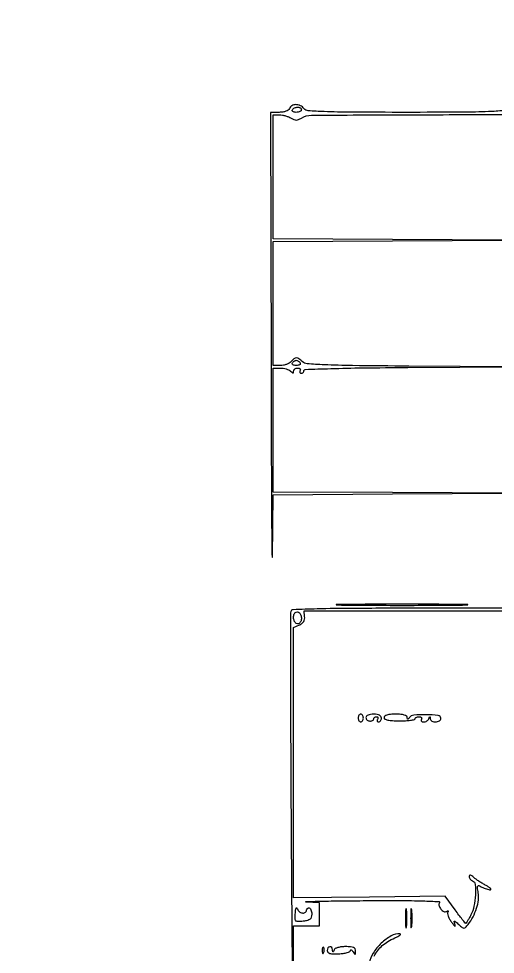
# Model space of a CAD drawing. Extents: x 23 to 255, y 40 to 184.
# Drawn here: x 167.8 to 183.42, y 70.64 to 101.29 of the extents above; entities that cross this region are included whole.
import ezdxf

# ---------------------------------------------------------------- set-up
doc = ezdxf.new("R2010")
doc.units = 0
doc.header["$MEASUREMENT"] = 0

msp = doc.modelspace()

# ---------------------------------------------------------------- linework, layer by layer
for points in [[(207.919475, 175.632891, 0.000007), (191.762556, 175.634099, 0.00002), (173.0434, 175.634494, 0.000013), (151.49745, 175.633531), (95.9364, 175.6296)], [(183.692947, 98.276028, -0.013052), (183.198707, 98.243349, -0.008899), (182.352413, 98.224622, -0.001082), (180.4941, 98.2206, -0.001152), (178.686364, 98.224764, -0.008338), (177.817005, 98.243268, -0.010473), (177.293696, 98.274127, -0.202249), (177.1524, 98.3475, 0.064298), (177.10022, 98.396077, 0.044351), (177.03058, 98.437123, 0.044492), (176.95514, 98.465091, 0.066622), (176.885586, 98.4744, 0.072137), (176.820208, 98.464918, 0.063864), (176.757225, 98.437123, 0.066858), (176.706052, 98.396022, 0.098869), (176.675394, 98.3475, -0.140603), (176.635817, 98.294982, -0.071188), (176.562671, 98.254688, -0.056009), (176.461942, 98.229025, -0.034405), (176.339649, 98.2206), (176.0526, 98.2206), (176.072174, 89.90865, 0.000324), (176.081361, 86.848957, 0.000836), (176.093115, 84.64073, 0.002523), (176.105077, 83.647377, 0.985653), (176.115976, 83.647406), (176.140204, 85.698112), (180.051452, 85.720972), (183.9627, 85.743832), (180.04995, 85.764116), (176.1372, 85.7844), (176.1372, 87.8148), (176.1372, 89.8452), (176.37408, 89.8452, -0.038105), (176.472218, 89.83771, -0.034792), (176.571198, 89.815378, -0.036597), (176.656869, 89.782679, -0.087124), (176.71248, 89.74368, 0.018208), (176.765048, 89.694807, 0.180052), (176.79285, 89.68446, 0.354955), (176.809244, 89.697776, 0.051663), (176.814, 89.74368, -0.129035), (176.824161, 89.782395, -0.100711), (176.852744, 89.815378, -0.088978), (176.895501, 89.837558, -0.075398), (176.945893, 89.8452, -0.066118), (176.992561, 89.839002, -0.138808), (177.023683, 89.820349, -0.191142), (177.034632, 89.792718, -0.139169), (177.0255, 89.7606, 0.082592), (177.012259, 89.728274, 0.161196), (177.014891, 89.700851, 0.182303), (177.032779, 89.682623, 0.108972), (177.062807, 89.676, 0.093332), (177.097007, 89.68244, 0.09642), (177.126082, 89.700851, 0.099167), (177.145542, 89.72832, 0.105053), (177.1524, 89.7606, -0.403972), (177.191384, 89.800977, -0.001085), (178.029875, 89.828592, -0.004492), (179.086379, 89.851594, -0.001717), (180.55755, 89.865351), (183.9627, 89.885503), (180.59283, 89.908628, -0.001156), (178.736718, 89.925657, -0.007781), (177.816343, 89.950558, -0.009366), (177.254183, 89.985085, -0.178181), (177.097037, 90.057677, 0.042238), (176.988091, 90.149623, 0.156049), (176.903339, 90.176485, 0.168915), (176.822885, 90.148267, 0.051564), (176.7294, 90.0567, -0.089397), (176.671582, 90.008025, -0.043142), (176.583509, 89.967077, -0.040938), (176.481571, 89.939178, -0.046361), (176.380641, 89.9298), (176.1372, 89.9298), (176.1372, 91.959355), (176.1372, 93.98891), (180.04995, 94.011771), (183.9627, 94.034632), (180.04995, 94.054916), (176.1372, 94.0752), (176.1372, 96.1056), (176.1372, 98.136), (176.349848, 98.136, -0.040646), (176.443532, 98.128372, -0.026631), (176.549396, 98.105171, -0.026787), (176.65079, 98.071282, -0.045563), (176.730548, 98.03105, 0.041423), (176.823052, 97.983425, 0.098479), (176.8986, 97.968399, 0.098479), (176.974148, 97.983425, 0.041423), (177.066652, 98.03105, -0.138837), (177.39602, 98.126595, -0.00086), (180.521948, 98.14131, -0.000537), (183.705744, 98.1474, -0.260157)], [(184.851, 81.9774), (180.799251, 81.9774, 0.001072), (178.733298, 81.972969, 0.005403), (177.5788, 81.95554, 0.002741), (176.792861, 81.930868, 0.324674), (176.717301, 81.87165, 0.070075), (176.705195, 81.784652, 0.000066), (176.708823, 79.759162, 0.000679), (176.71625, 77.496005, 0.000417), (176.730848, 74.8287, 0.000279), (176.749039, 72.178656, 0.000481), (176.767533, 69.972792, 0.000067), (176.785856, 68.040068, 0.931447)], [(176.814, 69.9219), (176.814, 71.5716), (177.237, 71.5716), (177.66, 71.5716), (177.66, 71.947879), (177.66, 72.324158), (177.21585, 72.355229, -0.944768), (177.21602, 72.368263, -0.005072), (177.618109, 72.381771, -0.002954), (178.302883, 72.393776, -0.0013), (179.208943, 72.40195, -0.002145), (180.314209, 72.404306, -0.007081), (181.042551, 72.392417, -0.003704), (181.568805, 72.372467, -0.572253), (181.59161, 72.329294, 0.215535), (181.57907, 72.232629, 0.10249), (181.640503, 72.120135, 0.108652), (181.738584, 72.045537, 0.251976), (181.828057, 72.050903, -0.036725), (181.859227, 72.067137, -0.265124), (181.875417, 72.065323, -0.338205), (181.879472, 72.051666, -0.047523), (181.865588, 72.023544, 0.190358), (181.857079, 71.976073, 0.039256), (181.880793, 71.89277, 0.036126), (181.925685, 71.794371, 0.027183), (181.98834, 71.693222, 0.012496), (182.054073, 71.603808, 0.07379), (182.09591, 71.56368, 0.574534), (182.111045, 71.570543, 0.106425), (182.106783, 71.609157, -0.007452), (182.07269, 71.716662, -0.484872), (182.082477, 71.730642, -0.197734), (182.107626, 71.721934, -0.00295), (182.226105, 71.615977, 0.015505), (182.339073, 71.519942, 0.174051), (182.393965, 71.501207, 0.203375), (182.443855, 71.523309, 0.022229), (182.527251, 71.62072, 0.043975), (182.690953, 71.872942, 0.04356), (182.808626, 72.15069, 0.046526), (182.869596, 72.422455, 0.078072), (182.863031, 72.655839, -0.00878), (182.834044, 72.82844, -0.176134), (182.844466, 72.879891, -0.364616), (182.880545, 72.891967, -0.028783), (182.979356, 72.846189, 0.0254), (183.052045, 72.811915, 0.022263), (183.131072, 72.783488, 0.022876), (183.204808, 72.764264, 0.060001), (183.259188, 72.759387, 0.398537), (183.274206, 72.77451, 0.209656), (183.263248, 72.801172, 0.052751), (183.207076, 72.84496, 0.017664), (183.1167, 72.896876, -0.013342), (183.008687, 72.957687, -0.010244), (182.893964, 73.029603, -0.010381), (182.78937, 73.101342, -0.024109), (182.71485, 73.1604, 0.02422), (182.649131, 73.21246, 0.107338), (182.604121, 73.231897, 0.283336), (182.577988, 73.222108, 0.166564), (182.5668, 73.189457, 0.095286), (182.574768, 73.148025, 0.066846), (182.598166, 73.106536, 0.064549), (182.632758, 73.071281, 0.075032), (182.673578, 73.048115, -0.285866), (182.762313, 72.930785, -0.034491), (182.769657, 72.592013, -0.038617), (182.72314, 72.220244, -0.069502), (182.62073, 71.93115, -0.006787), (182.564135, 71.825761, -0.010664), (182.512382, 71.736967, -0.004984), (182.466721, 71.663975, -0.255827), (182.45252, 71.6562, -0.2292), (182.436701, 71.663854, -0.001546), (182.340103, 71.786669, -0.005601), (182.230584, 71.930085, -0.0035), (182.105401, 72.10035), (181.783618, 72.5445), (179.298809, 72.51974), (176.814, 72.494981), (176.814, 76.920029), (176.814, 81.345078), (177.00435, 81.42976, 0.059642), (177.086494, 81.478746, 0.089706), (177.142283, 81.540463, 0.094074), (177.171253, 81.615496, 0.071871), (177.174547, 81.703621), (177.154395, 81.8928), (180.495097, 81.8928), (183.8358, 81.8928)], [(179.448073, 70.583112, -0.046111), (179.567225, 70.768353, -0.046435), (179.718057, 70.928145, -0.043845), (179.903968, 71.064781, -0.033637), (180.127792, 71.180999, 0.015094), (180.22897, 71.228861, 0.043898), (180.29445, 71.269894, 0.17681), (180.311023, 71.295565, 0.462069), (180.299549, 71.310899, 0.144216), (180.008969, 71.244767, 0.062439), (179.686584, 71.00726, 0.060794), (179.420151, 70.68424, 0.102198), (179.295281, 70.357031)]]:
    msp.add_lwpolyline(points, format="xyb")
for points in [[(177.0678, 98.3052, -0.195654), (177.054651, 98.272884, -0.086673), (177.016631, 98.245451, -0.066561), (176.960278, 98.226827, -0.0466), (176.893607, 98.2206, -0.047867), (176.830531, 98.226652, -0.104212), (176.785942, 98.245451, -0.181468), (176.766742, 98.273211, -0.202618), (176.7717, 98.3052, -0.08825), (176.800662, 98.337588, -0.053305), (176.844437, 98.364949, -0.051278), (176.895383, 98.383525, -0.061875), (176.945893, 98.3898, -0.067639), (176.992491, 98.383467, -0.08433), (177.03199, 98.364949, -0.09965), (177.058404, 98.337461, -0.142666)], [(177.0255, 90.0144, -0.210115), (177.029986, 89.982419, -0.178861), (177.009791, 89.954651, -0.100989), (176.963604, 89.935844, -0.046386), (176.8986, 89.9298, -0.046386), (176.833596, 89.935844, -0.100989), (176.787409, 89.954651, -0.178861), (176.767214, 89.982419, -0.210115), (176.7717, 90.0144, -0.057296), (176.797235, 90.046761, -0.050113), (176.830545, 90.074149, -0.052849), (176.866207, 90.092824, -0.094481), (176.8986, 90.099, -0.094481), (176.930993, 90.092824, -0.052849), (176.966655, 90.074149, -0.050113), (176.999965, 90.046761, -0.057296)], [(177.0678, 81.634007, -0.075715), (177.058245, 81.57127, -0.089148), (177.030523, 81.518036, -0.100726), (176.989295, 81.482449, -0.128528), (176.9409, 81.4698, -0.23786), (176.864464, 81.508343, -0.110313), (176.818225, 81.612731, -0.096656), (176.817655, 81.73879, -0.150422), (176.8681, 81.8341, -0.200942), (176.934434, 81.861274, -0.197139), (177.001026, 81.833347, -0.124017), (177.05084, 81.749798, -0.072845)], [(178.44255, 82.083231, 0.001998), (179.318709, 82.075621, 0.001172), (180.3672, 82.073163, 0.001172), (181.415691, 82.075621, 0.001998), (182.29185, 82.083231, 0.013022), (182.52062, 82.092094, 0.962008), (182.520402, 82.100469, 0.002643), (181.747557, 82.106184, 0.000527), (180.3672, 82.107639, 0.000527), (178.986843, 82.106184, 0.002643), (178.213998, 82.100469, 0.962008), (178.21378, 82.092094, 0.013022)], [(178.929, 78.3819, 0.064853), (178.935319, 78.333386, 0.082425), (178.953851, 78.292277, 0.098894), (178.981337, 78.264777, 0.148195), (179.0136, 78.255, 0.148195), (179.045863, 78.264777, 0.098894), (179.073349, 78.292277, 0.082425), (179.091881, 78.333386, 0.064853), (179.0982, 78.3819, 0.064853), (179.091881, 78.430414, 0.082425), (179.073349, 78.471523, 0.098894), (179.045863, 78.499023, 0.148195), (179.0136, 78.5088, 0.148195), (178.981337, 78.499023, 0.098894), (178.953851, 78.471523, 0.082425), (178.935319, 78.430414, 0.064853)], [(179.1828, 78.396, 0.111732), (179.192537, 78.352969, 0.100101), (179.220077, 78.316335, 0.094518), (179.261246, 78.291759, 0.087646), (179.3097, 78.2832, 0.053595), (179.358249, 78.288419, 0.073362), (179.399323, 78.303909, 0.093122), (179.426897, 78.326798, 0.17482), (179.4366, 78.3537, -0.126256), (179.443499, 78.380587, -0.100772), (179.462918, 78.403491, -0.089906), (179.491966, 78.418886, -0.077162), (179.526193, 78.4242, -0.108972), (179.556221, 78.417577, -0.182303), (179.574109, 78.399349, -0.161196), (179.576741, 78.371926, -0.082592), (179.5635, 78.3396, 0.082592), (179.550259, 78.307274, 0.161196), (179.552891, 78.279851, 0.182303), (179.570779, 78.261623, 0.108972), (179.600807, 78.255, 0.140337), (179.634972, 78.264782, 0.099915), (179.664082, 78.292277, 0.085131), (179.683687, 78.333397, 0.06887), (179.6904, 78.3819, 0.152103), (179.673303, 78.436802, 0.12651), (179.62695, 78.477075, 0.082504), (179.548448, 78.501274, 0.033607), (179.4366, 78.5088, 0.035494), (179.33187, 78.501356, 0.069187), (179.251538, 78.47825, 0.101224), (179.200929, 78.442122, 0.189483)], [(179.775, 78.400184, 0.275116), (179.804473, 78.350673, 0.071506), (179.895049, 78.317185, 0.040515), (180.047971, 78.297134, 0.012202), (180.2826, 78.291269, 0.012323), (180.477209, 78.295951, 0.020305), (180.641093, 78.310626, 0.015369), (180.768495, 78.331271, 0.359207), (180.7902, 78.357585, -0.18951), (180.8002, 78.383022, -0.088719), (180.828944, 78.404632, -0.068534), (180.871618, 78.419289, -0.048534), (180.922093, 78.4242, -0.066118), (180.968761, 78.418002, -0.138808), (180.999883, 78.399349, -0.191142), (181.010832, 78.371718, -0.139169), (181.0017, 78.3396, 0.129002), (180.991861, 78.30745, 0.189552), (181.001446, 78.279851, 0.14589), (181.030342, 78.261243, 0.070719), (181.074257, 78.255, 0.077109), (181.125172, 78.262899, 0.063907), (181.174962, 78.286064, 0.065439), (181.216144, 78.320317, 0.090943), (181.241771, 78.36075, -0.009076), (181.265482, 78.41657, -0.295955), (181.277244, 78.4242, -0.382689), (181.286358, 78.416027, -0.011437), (181.291121, 78.36075, 0.270605), (181.343118, 78.283363, 0.122074), (181.467118, 78.257235, 0.121639), (181.589258, 78.292008, 0.269061), (181.6362, 78.372927, 0.381553), (181.553431, 78.465601, 0.023665), (181.154485, 78.491754, 0.024923), (180.748212, 78.478872, 0.230722), (180.601145, 78.391705, -0.025159), (180.571561, 78.351346, -0.272691), (180.553371, 78.344592, -0.325114), (180.5411, 78.35737, -0.031077), (180.537695, 78.40305, 0.250085), (180.512733, 78.448487, 0.077213), (180.439183, 78.481703, 0.048342), (180.320758, 78.502454, 0.019216), (180.1557, 78.5088, 0.018699), (179.987517, 78.502508, 0.050827), (179.870281, 78.481616, 0.085483), (179.799389, 78.447504, 0.242538)], [(177.11715, 71.9946, 0.068857), (177.162958, 72.000938, 0.085122), (177.201794, 72.019451, 0.099913), (177.227761, 72.046939, 0.140362), (177.237, 72.0792, -0.099038), (177.243459, 72.111487, -0.097945), (177.261851, 72.138949, -0.097945), (177.289313, 72.157341, -0.099038), (177.3216, 72.1638, -0.219361), (177.353974, 72.148879, -0.077869), (177.381349, 72.104391, -0.059207), (177.400006, 72.038995, -0.03993), (177.4062, 71.961556, -0.062486), (177.393037, 71.856639, -0.156503), (177.352512, 71.792016, -0.118101), (177.273288, 71.752261, -0.028448), (177.127586, 71.726785, -0.018518), (176.964486, 71.713842, -0.161931), (176.895667, 71.733551, -0.22409), (176.864327, 71.787051, -0.038522), (176.862877, 71.907879, -0.007246), (176.877352, 72.089586, -0.08794), (176.895898, 72.156753, -0.559682), (176.92085, 72.159395, -0.068166), (176.954629, 72.10035, 0.087674), (176.979889, 72.059919, 0.065245), (177.019971, 72.025664, 0.064399), (177.068144, 72.002499, 0.080074)], [(180.478878, 71.8254, 0.005179), (180.48092, 71.628319, 0.025693), (180.488901, 71.5178, 0.707215), (180.500556, 71.51524, 0.108536), (180.512999, 71.55045, 0.019375), (180.523631, 71.675638, 0.011494), (180.527074, 71.8254, 0.011494), (180.523631, 71.975162, 0.019375), (180.512999, 72.10035, 0.108536), (180.500556, 72.13556, 0.707215), (180.488901, 72.133, 0.025693), (180.48092, 72.022481, 0.005179)], [(180.648078, 71.8254, 0.005179), (180.65012, 71.628319, 0.025693), (180.658101, 71.5178, 0.707215), (180.669756, 71.51524, 0.108536), (180.682199, 71.55045, 0.019375), (180.692831, 71.675638, 0.011494), (180.696274, 71.8254, 0.011494), (180.692831, 71.975162, 0.019375), (180.682199, 72.10035, 0.108536), (180.669756, 72.13556, 0.707215), (180.658101, 72.133, 0.025693), (180.65012, 72.022481, 0.005179)], [(177.751279, 70.76085, 0.018894), (177.756274, 70.697711, 0.168741), (177.76823, 70.673028, 0.470617), (177.783648, 70.674487, 0.054073), (177.802391, 70.709737, 0.051402), (177.815592, 70.756003, 0.05415), (177.818758, 70.803172, 0.060344), (177.812061, 70.844229, 0.126455), (177.795713, 70.871888, 0.296942), (177.777197, 70.875797, 0.208169), (177.761576, 70.860354, 0.077125), (177.752209, 70.819747, 0.028489)], [(177.9138, 70.76973, 0.19038), (177.936604, 70.71201, 0.135989), (177.996527, 70.675439, 0.064891), (178.107513, 70.658887, 0.015485), (178.2945, 70.66123, 0.021557), (178.440489, 70.673904, 0.03399), (178.56375, 70.698591, 0.037007), (178.653318, 70.730233, 0.293625), (178.676495, 70.765149, -0.179067), (178.684604, 70.786104, -0.334294), (178.701501, 70.789564, -0.109431), (178.728048, 70.768907, -0.029465), (178.7598, 70.7256, 0.011213), (178.807467, 70.655347, 0.309569), (178.827319, 70.648061, 0.327416), (178.840402, 70.663934, 0.011938), (178.843105, 70.74675, 0.127127), (178.825238, 70.818468, 0.164483), (178.775832, 70.864283, 0.086518), (178.681112, 70.888373, 0.019114), (178.51305, 70.8948, 0.028929), (178.38136, 70.887174, 0.039986), (178.265297, 70.864176, 0.045662), (178.177419, 70.830414, 0.184347), (178.139029, 70.78905, -0.009076), (178.115318, 70.73323, -0.295955), (178.103556, 70.7256, -0.382689), (178.094442, 70.733773, -0.011437), (178.089679, 70.78905, 0.151899), (178.06018, 70.866349, 0.259112), (177.998183, 70.89239, 0.232105), (177.937501, 70.853875, 0.138149)]]:
    msp.add_lwpolyline(points, format="xyb", close=True)

doc.saveas('drawing.dxf')
